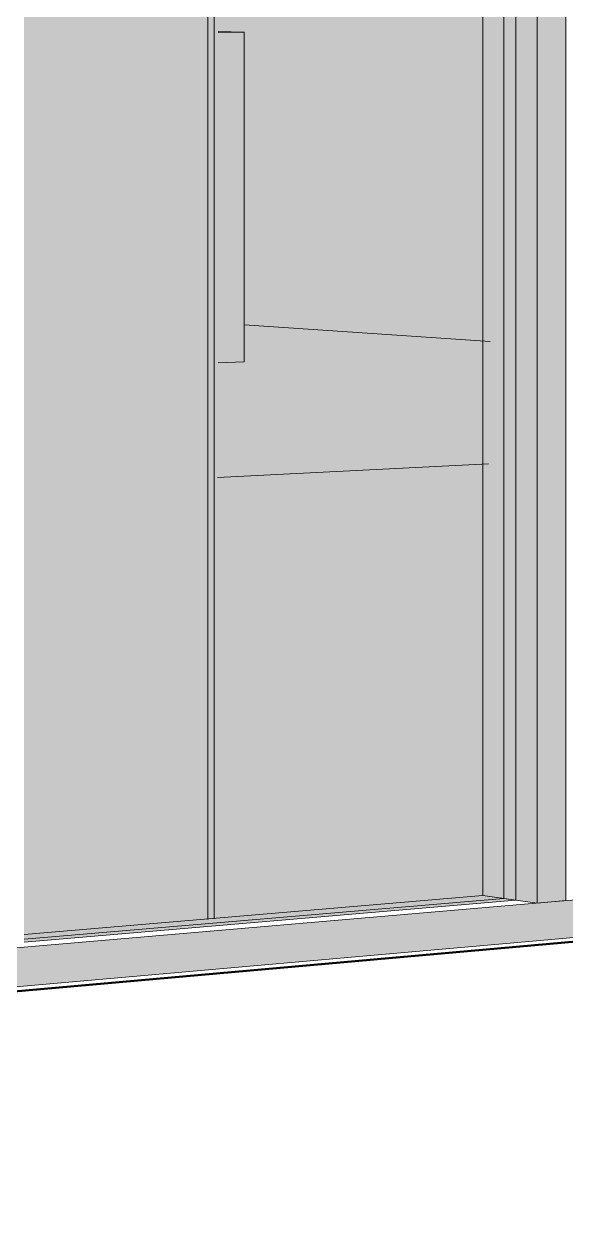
# Model space of a CAD drawing. Header units: inches. Extents: x -2804 to 58974, y -36095 to 66.
# Drawn here: x -2803.6095 to -2803.5433, y 59.8271 to 59.9741 of the extents above; entities that cross this region are included whole.
import ezdxf

# ---------------------------------------------------------------- set-up
doc = ezdxf.new("R2010")
doc.units = ezdxf.units.IN
doc.header["$MEASUREMENT"] = 0
doc.linetypes.add('Hidden', pattern=[0.28125, 0.1875, -0.09375])
for name, color, linetype, lineweight in [('A-AREA', 32, 'Continuous', 9), ('A-GLAZ-CURT', 52, 'Continuous', 9), ('A-GLAZ-CWMG', 51, 'Continuous', 9), ('A-PROP-SBCK', 71, 'Hidden', 50), ('Q-CASE', 31, 'Continuous', 9), ('S-COLS', 52, 'Continuous', 9)]:
    doc.layers.add(name, color=color, linetype=linetype, lineweight=lineweight)

msp = doc.modelspace()

# ---------------------------------------------------------------- hatches: boundary and pattern name
at = {"layer": 'A-GLAZ-CURT', "lineweight": 5, "transparency": 33554458}
msp.add_hatch(color=256, dxfattribs=at).paths.add_polyline_path([(-2803.60945, 59.862), (-2803.54943, 59.86712), (-2803.54943, 60.08247), (-2803.60945, 60.08566), (-2803.60945, 59.86703)], flags=0)
at = {"layer": 'A-GLAZ-CWMG', "lineweight": 5}
for points in [[(-2803.54684, 59.86677), (-2803.54684, 60.0827), (-2803.54943, 60.08247), (-2803.54943, 59.86712), (-2803.54793, 59.86692)], [(-2803.54684, 59.86677), (-2803.54333, 59.86707), (-2803.54333, 60.08251), (-2803.54684, 60.0827), (-2803.54684, 59.88117)], [(-2803.54943, 59.86712), (-2803.54943, 60.08247), (-2803.55347, 60.08213), (-2803.55347, 59.86768)], [(-2803.54508, 59.86233), (-2803.48403, 59.86775), (-2803.48403, 59.87216), (-2803.54508, 59.86692)], [(-2803.61136, 59.85644), (-2803.54508, 59.86233), (-2803.54508, 59.86692), (-2803.61136, 59.86123)]]:
    msp.add_hatch(color=256, dxfattribs=at).paths.add_polyline_path(points, flags=0)
at = {"layer": 'Q-CASE', "lineweight": 5}
h = msp.add_hatch(color=256, dxfattribs=at)
h.paths.add_polyline_path([(-2803.53831, 59.93439), (-2803.53831, 59.97375), (-2803.5423, 59.97386), (-2803.5423, 59.93466), (-2803.54181, 59.93462)], flags=0)
h.paths.add_polyline_path([(-2803.55257, 59.93535), (-2803.55257, 59.97414), (-2803.58573, 59.97504), (-2803.58573, 59.97322), (-2803.58258, 59.97313), (-2803.58258, 59.93738), (-2803.55315, 59.93539)], flags=0)
msp.add_hatch(color=256, dxfattribs=at).paths.add_polyline_path([(-2803.58576, 59.93274), (-2803.58261, 59.93288), (-2803.58261, 59.97315), (-2803.58576, 59.9731), (-2803.58576, 59.93552)], flags=0)
at = {"layer": 'S-COLS', "lineweight": 5}
h = msp.add_hatch(color=256, dxfattribs=at)
h.paths.add_polyline_path([(-2803.60944, 59.86284), (-2803.59368, 59.86418), (-2803.59368, 60.08338), (-2803.60944, 60.0842), (-2803.60944, 59.86692)], flags=0)
h.paths.add_polyline_path([(-2803.60105, 60.09304), (-2803.60105, 60.0935), (-2803.60182, 60.09448), (-2803.60172, 60.09469), (-2803.59368, 60.09421), (-2803.59368, 60.19347), (-2803.60704, 60.19439), (-2803.60704, 60.15524), (-2803.60746, 60.15513), (-2803.60944, 60.15478), (-2803.60944, 60.09352), (-2803.60172, 60.09308)], flags=0)
h = msp.add_hatch(color=256, dxfattribs=at)
h.paths.add_polyline_path([(-2803.59368, 59.86418), (-2803.59147, 59.86437), (-2803.59147, 60.08326), (-2803.59368, 60.08338), (-2803.59368, 59.86689)], flags=0)
h.paths.add_polyline_path([(-2803.59147, 60.09408), (-2803.59147, 60.19359), (-2803.59252, 60.19348), (-2803.5933, 60.19347), (-2803.59368, 60.19347), (-2803.59368, 60.09421), (-2803.59166, 60.09409)], flags=0)
h = msp.add_hatch(color=256, dxfattribs=at)
h.paths.add_polyline_path([(-2803.59147, 59.86437), (-2803.58702, 59.86477), (-2803.58702, 60.08301), (-2803.59147, 60.08326), (-2803.59147, 59.86689)], flags=0)
h.paths.add_polyline_path([(-2803.58702, 60.0938), (-2803.58702, 60.19356), (-2803.58987, 60.19393), (-2803.59147, 60.19359), (-2803.59147, 60.09408), (-2803.5877, 60.09384)], flags=0)
h = msp.add_hatch(color=256, dxfattribs=at)
h.paths.add_polyline_path([(-2803.58702, 59.86477), (-2803.58624, 59.86484), (-2803.58624, 60.08297), (-2803.58702, 60.08301), (-2803.58702, 59.8669)], flags=0)
h.paths.add_polyline_path([(-2803.58624, 60.09375), (-2803.58624, 60.19347), (-2803.58702, 60.19356), (-2803.58702, 60.0938)], flags=0)

# ---------------------------------------------------------------- linework, layer by layer
at = {"layer": 'A-AREA'}
msp.add_line((-2803.55276, 59.92042), (-2803.58586, 59.91873), dxfattribs=at)
at = {"layer": 'A-GLAZ-CURT'}
for p, q in [((-2803.5509, 60.08235), (-2803.5509, 59.86733)), ((-2803.54943, 59.86712), (-2803.54943, 60.08247)), ((-2803.5509, 59.86733), (-2803.60945, 59.86234)), ((-2803.60945, 59.862), (-2803.54943, 59.86712)), ((-2803.5509, 59.86733), (-2803.54943, 59.86712))]:
    msp.add_line(p, q, dxfattribs=at)
at = {"layer": 'A-GLAZ-CWMG'}
for p, q in [((-2803.54684, 60.0827), (-2803.54684, 59.86677)), ((-2803.55347, 59.86768), (-2803.55347, 60.08213)), ((-2803.54333, 60.08251), (-2803.54333, 59.86707)), ((-2803.54508, 59.86692), (-2803.48403, 59.87216)), ((-2803.61136, 59.86123), (-2803.54508, 59.86692)), ((-2803.60945, 59.86293), (-2803.55347, 59.86768)), ((-2803.54943, 59.86712), (-2803.55347, 59.86768)), ((-2803.54684, 59.86677), (-2803.54943, 59.86712)), ((-2803.54333, 59.86707), (-2803.54684, 59.86677)), ((-2803.54508, 59.86233), (-2803.48403, 59.86775)), ((-2803.61136, 59.85644), (-2803.54508, 59.86233))]:
    msp.add_line(p, q, dxfattribs=at)
at = {"layer": 'A-PROP-SBCK', "linetype": 'Continuous'}
msp.add_line((-2802.87368, 59.92164), (-2803.93473, 59.82709), dxfattribs=at)
at = {"layer": 'Q-CASE'}
for p, q in [((-2803.58261, 59.97315), (-2803.58576, 59.97324)), ((-2803.58576, 59.9731), (-2803.58261, 59.97315)), ((-2803.58261, 59.93288), (-2803.58261, 59.97315)), ((-2803.55257, 59.93535), (-2803.58258, 59.93738)), ((-2803.58261, 59.93288), (-2803.58576, 59.93274))]:
    msp.add_line(p, q, dxfattribs=at)
at = {"layer": 'S-COLS'}
for p, q in [((-2803.58702, 60.08298), (-2803.58702, 59.86477)), ((-2803.58624, 60.08293), (-2803.58624, 59.86484))]:
    msp.add_line(p, q, dxfattribs=at)

doc.saveas('drawing.dxf')
